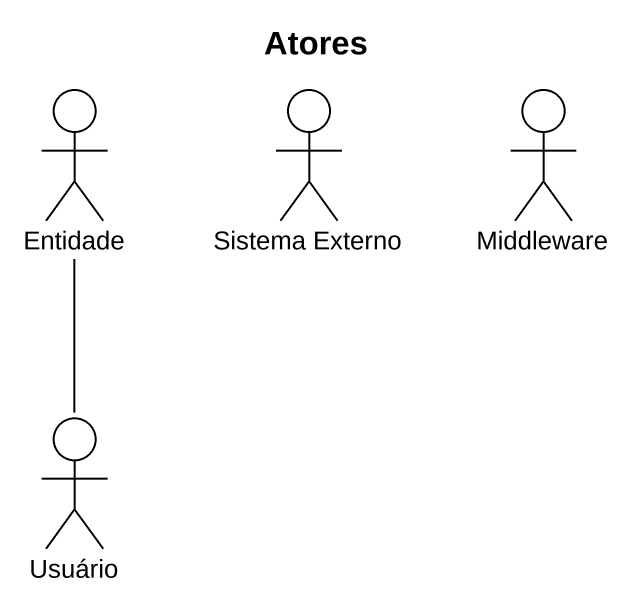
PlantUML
@startuml
title Atores
actor Entidade
actor "Sistema Externo" as Sistema_Externo
actor Middleware
actor Usuário
Usuário -up- Entidade
@enduml
